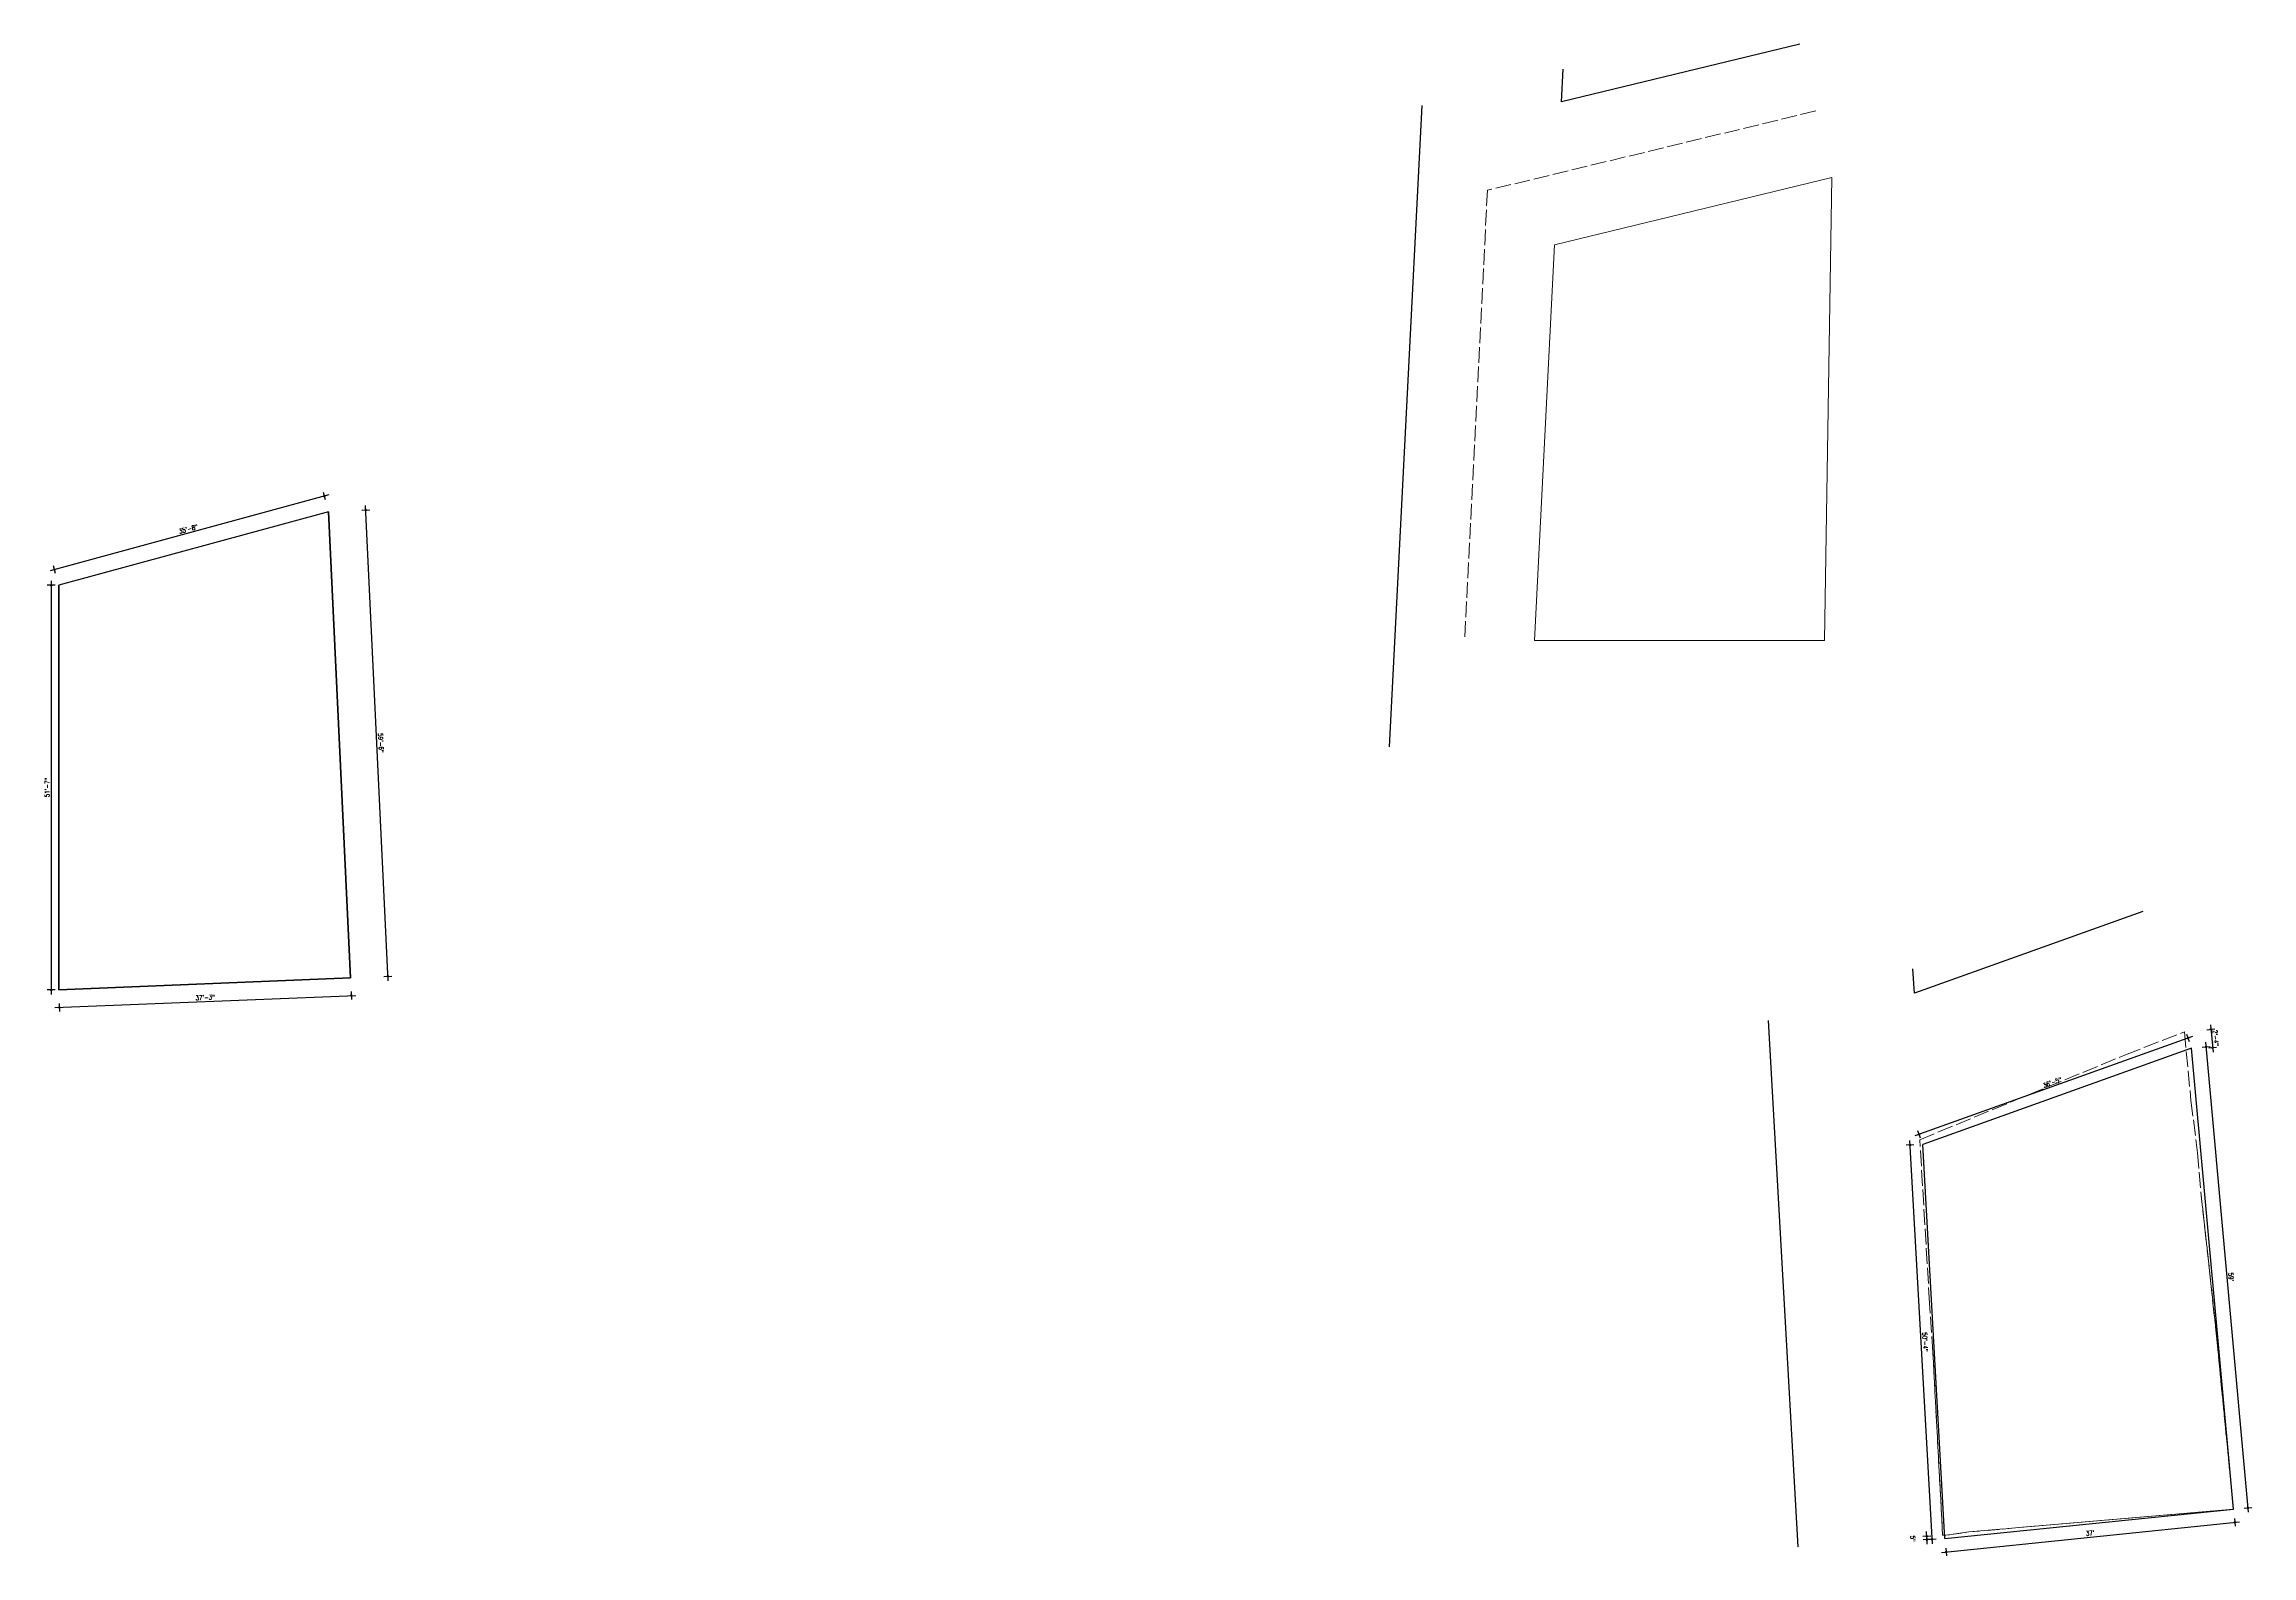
# Model space of a CAD drawing. Header units: inches. Extents: x -9985691 to 3643, y -3270716 to 4788.
# Drawn here: x -4989911 to -4986533, y -3267577 to -3265264 of the extents above; entities that cross this region are included whole.
import ezdxf

# ---------------------------------------------------------------- set-up
doc = ezdxf.new("R2010")
doc.units = ezdxf.units.IN
doc.header["$LTSCALE"] = 2
doc.header["$MEASUREMENT"] = 0
doc.header["$PDMODE"] = 34
doc.linetypes.add('ACAD_ISO02W100', pattern=[15, 12, -3])
doc.layers.get('0').update_dxf_attribs({"linetype": 'CONTINUOUS'})
doc.layers.get('DEFPOINTS').update_dxf_attribs({"color": 141, "linetype": 'CONTINUOUS'})
doc.layers.add('HATCH', color=60, linetype='ACAD_ISO02W100', lineweight=13)
doc.layers.add('window', color=4, linetype='CONTINUOUS', lineweight=13)
doc.styles.add('ROMANS', font='Romans.shx', dxfattribs={"width": 0.8})
doc.dimstyles.new('8 SCALE', dxfattribs={"dimscale": 0, "dimtxt": 7, "dimasz": 6, "dimexe": 6, "dimexo": 2, "dimgap": 2, "dimtad": 1, "dimdec": 0, "dimzin": 0, "dimdsep": 46, "dimlunit": 4, "dimtxsty": 'ROMANS', "dimblk": 'DOTSMALL', "dimcen": 0, "dimdle": 7, "dimclrd": 8, "dimclre": 8, "dimclrt": 3, "dimadec": 0, "dimazin": 0, "dimtfac": 1, "dimtdec": 0, "dimtofl": 0, "dimtmove": 2, "dimatfit": 3, "dimfxl": 6, "dimfxlon": 1, "dimtolj": 1, "dimtzin": 0, "dimarcsym": 0})

# ---------------------------------------------------------------- blocks, each defined once
blk = doc.blocks.new('_DOTSMALL')
at = {"color": 0, "linetype": 'ByBlock', "const_width": 0.5}
blk.add_lwpolyline([(-0.0625, 0, 1), (0.0625, 0, 1)], format="xyb", close=True, dxfattribs=at)
blk = doc.blocks.new('*D486')
at = {"color": 8, "lineweight": -2, "ltscale": 0.5, "transparency": 16777216}
for p, q in [((-4989385.3, -3266697), (-4989419.6, -3265969.8)), ((-4989425.3, -3265977.1), (-4989413.3, -3265976.5)), ((-4989391.6, -3266690.3), (-4989379.6, -3266689.7))]:
    blk.add_line(p, q, dxfattribs=at)
at = {"layer": 'DEFPOINTS', "color": 0, "ltscale": 0.5, "transparency": 16777216}
for p in [(-4989476.2, -3265979.5), (-4989419.3, -3265976.8), (-4989442.6, -3266692.7)]:
    blk.add_point(p, dxfattribs=at)
at = {"color": 8, "lineweight": -2, "ltscale": 0.5, "transparency": 16777216, "xscale": 6, "yscale": 6, "zscale": 6}
for p, rotation in [((-4989419.3, -3265976.8), 92.70302640282576), ((-4989385.6, -3266690), 272.7030264028257)]:
    blk.add_blockref('_DOTSMALL', p, dxfattribs=dict(at, rotation=rotation))
at = {"color": 3, "ltscale": 0.5, "transparency": 16777216, "insert": (-4989396.3, -3266333.1), "char_height": 7, "attachment_point": 5, "rotation": 272.703, "style": 'ROMANS'}
blk.add_mtext('\\A1;59\'-6"', dxfattribs=at)
blk = doc.blocks.new('*D487')
at = {"color": 8, "lineweight": -2, "ltscale": 0.5, "transparency": 16777216}
for p, q in [((-4989894.7, -3266092), (-4989906.7, -3266092)), ((-4989900.7, -3266085), (-4989900.7, -3266718)), ((-4989894.7, -3266711), (-4989906.7, -3266711))]:
    blk.add_line(p, q, dxfattribs=at)
at = {"layer": 'DEFPOINTS', "color": 0, "ltscale": 0.5, "transparency": 16777216}
for p in [(-4989889.2, -3266092), (-4989900.7, -3266711), (-4989889.2, -3266711)]:
    blk.add_point(p, dxfattribs=at)
at = {"color": 8, "lineweight": -2, "ltscale": 0.5, "transparency": 16777216, "xscale": 6, "yscale": 6, "zscale": 6}
for p, rotation in [((-4989900.7, -3266092), 90), ((-4989900.7, -3266711), 270)]:
    blk.add_blockref('_DOTSMALL', p, dxfattribs=dict(at, rotation=rotation))
at = {"color": 3, "ltscale": 0.5, "transparency": 16777216, "insert": (-4989906.9, -3266401.5), "char_height": 7, "attachment_point": 5, "rotation": 90, "style": 'ROMANS'}
blk.add_mtext('\\A1;51\'-7"', dxfattribs=at)
blk = doc.blocks.new('*D489')
at = {"color": 8, "lineweight": -2, "ltscale": 0.5, "transparency": 16777216}
for p, q in [((-4989441.7, -3266713.6), (-4989441.2, -3266725.6)), ((-4989895.1, -3266738.1), (-4989434.5, -3266719.3)), ((-4989888.3, -3266731.9), (-4989887.9, -3266743.8))]:
    blk.add_line(p, q, dxfattribs=at)
at = {"layer": 'DEFPOINTS', "color": 0, "ltscale": 0.5, "transparency": 16777216}
for p in [(-4989889.2, -3266711), (-4989442.6, -3266692.7), (-4989441.5, -3266719.6)]:
    blk.add_point(p, dxfattribs=at)
at = {"color": 8, "lineweight": -2, "ltscale": 0.5, "transparency": 16777216, "xscale": 6, "yscale": 6, "zscale": 6}
for p, rotation in [((-4989888.1, -3266737.9), 182.3435318851542), ((-4989441.5, -3266719.6), 2.34353188515422)]:
    blk.add_blockref('_DOTSMALL', p, dxfattribs=dict(at, rotation=rotation))
at = {"color": 3, "ltscale": 0.5, "transparency": 16777216, "insert": (-4989665, -3266722.6), "char_height": 7, "attachment_point": 5, "rotation": 2.3435, "style": 'ROMANS'}
blk.add_mtext('\\A1;37\'-3"', dxfattribs=at)
blk = doc.blocks.new('*D490')
at = {"color": 8, "lineweight": -2, "ltscale": 0.5, "transparency": 16777216}
for p, q in [((-4989476, -3265953.9), (-4989902.4, -3266070.1)), ((-4989481.1, -3265961.5), (-4989484.3, -3265950)), ((-4989894.1, -3266074), (-4989897.2, -3266062.4))]:
    blk.add_line(p, q, dxfattribs=at)
at = {"layer": 'DEFPOINTS', "color": 0, "ltscale": 0.5, "transparency": 16777216}
for p in [(-4989476.2, -3265979.5), (-4989895.7, -3266068.2), (-4989889.2, -3266092)]:
    blk.add_point(p, dxfattribs=at)
at = {"color": 8, "lineweight": -2, "ltscale": 0.5, "transparency": 16777216, "xscale": 6, "yscale": 6, "zscale": 6}
for p, rotation in [((-4989482.7, -3265955.7), 15.2370247845615), ((-4989895.7, -3266068.2), 195.2370247845616)]:
    blk.add_blockref('_DOTSMALL', p, dxfattribs=dict(at, rotation=rotation))
at = {"color": 3, "ltscale": 0.5, "transparency": 16777216, "insert": (-4989690.8, -3266006), "char_height": 7, "attachment_point": 5, "rotation": 15.237, "style": 'ROMANS'}
blk.add_mtext('\\A1;35\'-8"', dxfattribs=at)
blk = doc.blocks.new('*D504')
at = {"color": 8, "lineweight": -2, "ltscale": 0.5, "transparency": 16777216}
for p, q in [((-4986624.4, -3266782.4), (-4987049, -3266934.4)), ((-4986629, -3266790.4), (-4986633, -3266779.1)), ((-4987040.4, -3266937.7), (-4987044.5, -3266926.4))]:
    blk.add_line(p, q, dxfattribs=at)
at = {"layer": 'DEFPOINTS', "color": 0, "ltscale": 0.5, "transparency": 16777216}
for p in [(-4986625.6, -3266800), (-4987042.4, -3266932), (-4987037, -3266947.2)]:
    blk.add_point(p, dxfattribs=at)
at = {"color": 8, "lineweight": -2, "ltscale": 0.5, "transparency": 16777216, "xscale": 6, "yscale": 6, "zscale": 6}
for p, rotation in [((-4986631, -3266784.8), 19.69045546202959), ((-4987042.4, -3266932), 199.6904554620295)]:
    blk.add_blockref('_DOTSMALL', p, dxfattribs=dict(at, rotation=rotation))
at = {"color": 3, "ltscale": 0.5, "transparency": 16777216, "insert": (-4986838.8, -3266852.6), "char_height": 7, "attachment_point": 5, "rotation": 19.6905, "style": 'ROMANS'}
blk.add_mtext('\\A1;36\'-5"', dxfattribs=at)
blk = doc.blocks.new('*D505')
at = {"color": 8, "lineweight": -2, "ltscale": 0.5, "transparency": 16777216}
for p, q in [((-4987050.5, -3266948), (-4987062.4, -3266948.6)), ((-4987022.3, -3267558.3), (-4987056.8, -3266941.3)), ((-4987016.7, -3267551), (-4987028.7, -3267551.7))]:
    blk.add_line(p, q, dxfattribs=at)
at = {"layer": 'DEFPOINTS', "color": 0, "ltscale": 0.5, "transparency": 16777216}
for p in [(-4987056.4, -3266948.3), (-4987037, -3266947.2), (-4987003.3, -3267550.3)]:
    blk.add_point(p, dxfattribs=at)
at = {"color": 8, "lineweight": -2, "ltscale": 0.5, "transparency": 16777216, "xscale": 6, "yscale": 6, "zscale": 6}
for p, rotation in [((-4987056.4, -3266948.3), 93.20353663517858), ((-4987022.7, -3267551.4), 273.2035366351786)]:
    blk.add_blockref('_DOTSMALL', p, dxfattribs=dict(at, rotation=rotation))
at = {"color": 3, "ltscale": 0.5, "transparency": 16777216, "insert": (-4987033.4, -3267249.5), "char_height": 7, "attachment_point": 5, "rotation": 273.2035, "style": 'ROMANS'}
blk.add_mtext('\\A1;50\'-4"', dxfattribs=at)
blk = doc.blocks.new('*D506')
at = {"color": 8, "lineweight": -2, "ltscale": 0.5, "transparency": 16777216}
for p, q in [((-4986609.4, -3266798.5), (-4986597.5, -3266797.4)), ((-4986538.8, -3267510), (-4986604.1, -3266791)), ((-4986545.4, -3267503.6), (-4986533.5, -3267502.5))]:
    blk.add_line(p, q, dxfattribs=at)
at = {"layer": 'DEFPOINTS', "color": 0, "ltscale": 0.5, "transparency": 16777216}
for p in [(-4986625.6, -3266800), (-4986603.5, -3266798), (-4986561.6, -3267505.1)]:
    blk.add_point(p, dxfattribs=at)
at = {"color": 8, "lineweight": -2, "ltscale": 0.5, "transparency": 16777216, "xscale": 6, "yscale": 6, "zscale": 6}
for p, rotation in [((-4986603.5, -3266798), 95.1863482509822), ((-4986539.5, -3267503.1), 275.1863482509822)]:
    blk.add_blockref('_DOTSMALL', p, dxfattribs=dict(at, rotation=rotation))
at = {"color": 3, "ltscale": 0.5, "transparency": 16777216, "insert": (-4986565.3, -3267150), "char_height": 7, "attachment_point": 5, "rotation": 275.1863, "style": 'ROMANS'}
blk.add_mtext("\\A1;59'", dxfattribs=at)
blk = doc.blocks.new('*D507')
at = {"color": 8, "lineweight": -2, "ltscale": 0.5, "transparency": 16777216}
for p, q in [((-4987008.1, -3267571.4), (-4986552.5, -3267524.7)), ((-4986560.1, -3267519.5), (-4986558.9, -3267531.4)), ((-4987001.8, -3267564.7), (-4987000.6, -3267576.6))]:
    blk.add_line(p, q, dxfattribs=at)
at = {"layer": 'DEFPOINTS', "color": 0, "ltscale": 0.5, "transparency": 16777216}
for p in [(-4986561.6, -3267505.1), (-4986559.5, -3267525.5), (-4987003.3, -3267550.3)]:
    blk.add_point(p, dxfattribs=at)
at = {"color": 8, "lineweight": -2, "ltscale": 0.5, "transparency": 16777216, "xscale": 6, "yscale": 6, "zscale": 6}
for p, rotation in [((-4986559.5, -3267525.5), 5.842521315356791), ((-4987001.2, -3267570.7), 185.8425213153568)]:
    blk.add_blockref('_DOTSMALL', p, dxfattribs=dict(at, rotation=rotation))
at = {"color": 3, "ltscale": 0.5, "transparency": 16777216, "insert": (-4986780.9, -3267541.9), "char_height": 7, "attachment_point": 5, "rotation": 5.8425, "style": 'ROMANS'}
blk.add_mtext("\\A1;37'", dxfattribs=at)
blk = doc.blocks.new('*D508')
at = {"color": 8, "lineweight": -2, "ltscale": 0.5, "transparency": 16777216}
for p, q in [((-4987024.8, -3267546.3), (-4987036.8, -3267546.9)), ((-4987024.5, -3267551.5), (-4987036.5, -3267552.1)), ((-4987030.1, -3267558.8), (-4987031.2, -3267539.6))]:
    blk.add_line(p, q, dxfattribs=at)
at = {"layer": 'DEFPOINTS', "color": 0, "ltscale": 0.5, "transparency": 16777216}
for p in [(-4987030.8, -3267546.6), (-4987003.5, -3267545.1), (-4987003.3, -3267550.3)]:
    blk.add_point(p, dxfattribs=at)
at = {"color": 8, "lineweight": -2, "ltscale": 0.5, "transparency": 16777216, "xscale": 6, "yscale": 6, "zscale": 6}
for p, rotation in [((-4987030.8, -3267546.6), 93.20353663942593), ((-4987030.5, -3267551.8), 273.2035366394259)]:
    blk.add_blockref('_DOTSMALL', p, dxfattribs=dict(at, rotation=rotation))
at = {"color": 3, "ltscale": 0.5, "transparency": 16777216, "insert": (-4987052.2, -3267550.4), "char_height": 7, "attachment_point": 5, "rotation": 273.2035, "style": 'ROMANS'}
blk.add_mtext('\\A1;5"', dxfattribs=at)
blk = doc.blocks.new('*D509')
at = {"color": 8, "lineweight": -2, "ltscale": 0.5, "transparency": 16777216}
for p, q in [((-4986602.2, -3266771.8), (-4986590.2, -3266770.7)), ((-4986596.9, -3266764.3), (-4986592.9, -3266806.1)), ((-4986599.5, -3266799.7), (-4986587.6, -3266798.5))]:
    blk.add_line(p, q, dxfattribs=at)
at = {"layer": 'DEFPOINTS', "color": 0, "ltscale": 0.5, "transparency": 16777216}
for p in [(-4986636.6, -3266775.1), (-4986633.9, -3266803), (-4986593.6, -3266799.1)]:
    blk.add_point(p, dxfattribs=at)
at = {"color": 8, "lineweight": -2, "ltscale": 0.5, "transparency": 16777216, "xscale": 6, "yscale": 6, "zscale": 6}
for p, rotation in [((-4986596.2, -3266771.2), 95.4402913939472), ((-4986593.6, -3266799.1), 275.4402913939472)]:
    blk.add_blockref('_DOTSMALL', p, dxfattribs=dict(at, rotation=rotation))
at = {"color": 3, "ltscale": 0.5, "transparency": 16777216, "insert": (-4986588.8, -3266784.6), "char_height": 7, "attachment_point": 5, "rotation": 275.4403, "style": 'ROMANS'}
blk.add_mtext('\\A1;2\'-4"', dxfattribs=at)

msp = doc.modelspace()

# ---------------------------------------------------------------- linework, layer by layer
at = {"ltscale": 0.5}
for p, q in [((-4987225.2, -3265264.3), (-4987589.6, -3265352.4)), ((-4987589.6, -3265352.4), (-4987587.1, -3265302.4)), ((-4987852.8, -3266339), (-4987803.2, -3265358.2)), ((-4989476.2, -3265979.5), (-4989889.2, -3266092)), ((-4989476.2, -3265979.5), (-4989442.6, -3266692.7)), ((-4989889.2, -3266711), (-4989889.2, -3266092)), ((-4986700.4, -3266591), (-4987049.9, -3266716.1)), ((-4987049.9, -3266716.1), (-4987052, -3266678.6)), ((-4989442.6, -3266692.7), (-4989889.2, -3266711)), ((-4987227.9, -3267562.8), (-4987273, -3266757.6)), ((-4986625.6, -3266800), (-4987037, -3266947.2)), ((-4986561.6, -3267505.1), (-4986625.6, -3266800)), ((-4987003.3, -3267550.3), (-4987037, -3266947.2)), ((-4987003.3, -3267550.3), (-4986561.6, -3267505.1))]:
    msp.add_line(p, q, dxfattribs=at)
msp.add_lwpolyline([(-4989476.2, -3265979.5), (-4989889.2, -3266092), (-4989889.2, -3266711), (-4989442.6, -3266692.7)], close=True, dxfattribs=at)
at = {"layer": 'HATCH', "transparency": 33554661}
for p in [(-4987200.6, -3265366.4), (-4987737.7, -3266171)]:
    msp.add_line(p, (-4987703.1, -3265487.9), dxfattribs=at)
for points in [[(-4987021.6, -3267265.1), (-4987026.6, -3267190.1), (-4987041.6, -3266940.1), (-4986726.6, -3266810.1), (-4986636.6, -3266775.1), (-4986626.6, -3266880.1), (-4986616.6, -3266960.1), (-4986611.6, -3267020.1)], [(-4987021.6, -3267265.1), (-4987026.6, -3267190.1), (-4987041.6, -3266940.1), (-4986726.6, -3266810.1), (-4986636.6, -3266775.1), (-4986626.6, -3266880.1), (-4986616.6, -3266960.1), (-4986611.6, -3267020.1)], [(-4986611.6, -3267020.1), (-4986596.6, -3267155.1), (-4986586.6, -3267250.1), (-4986561.6, -3267505.1), (-4986966.6, -3267540.1), (-4987001.6, -3267545.1), (-4987006.6, -3267545.1), (-4987021.6, -3267265.1)], [(-4986611.6, -3267020.1), (-4986596.6, -3267155.1), (-4986586.6, -3267250.1), (-4986561.6, -3267505.1), (-4986966.6, -3267540.1), (-4987001.6, -3267545.1), (-4987006.6, -3267545.1), (-4987021.6, -3267265.1)]]:
    msp.add_lwpolyline(points, dxfattribs=at)
msp.add_lwpolyline([(-4987021.6, -3267265.1), (-4987006.6, -3267545.1), (-4987001.6, -3267545.1), (-4986966.6, -3267540.1), (-4986561.6, -3267505.1), (-4986586.6, -3267250.1), (-4986596.6, -3267155.1), (-4986611.6, -3267020.1), (-4986596.6, -3267155.1), (-4986586.6, -3267250.1), (-4986561.6, -3267505.1), (-4986966.6, -3267540.1), (-4987001.6, -3267545.1), (-4987006.6, -3267545.1)], close=True, dxfattribs=at)
at = {"layer": 'window'}
msp.add_lwpolyline([(-4987631.3, -3266176.4), (-4987600.7, -3265571.1), (-4987175.9, -3265468.4), (-4987187.2, -3266176.4)], close=True, dxfattribs=at)

# ---------------------------------------------------------------- dimensions: what is measured, and where the dimension line sits
at = {"ltscale": 0.5}
for p1, p2, distance, picture, middle in [((-4989476.2, -3265979.5), (-4989889.2, -3266092), -24.6, '*D490', (-4989690.8, -3266006)), ((-4989442.6, -3266692.7), (-4989476.2, -3265979.5), -57, '*D486', (-4989396.3, -3266333.1)), ((-4989889.2, -3266711), (-4989442.6, -3266692.7), -26.9, '*D489', (-4989665, -3266722.6)), ((-4986625.6, -3266800), (-4987037, -3266947.2), -16.1, '*D504', (-4986838.8, -3266852.6)), ((-4986636.6, -3266775.1), (-4986633.9, -3266803), 40.5, '*D509', (-4986588.8, -3266784.6)), ((-4986561.6, -3267505.1), (-4986625.6, -3266800), -22.2, '*D506', (-4986565.3, -3267150)), ((-4987003.3, -3267550.3), (-4986561.6, -3267505.1), -20.5, '*D507', (-4986780.9, -3267541.9)), ((-4987003.3, -3267550.3), (-4987003.5, -3267545.1), 27.3, '*D508', (-4987052.2, -3267550.4))]:
    dim = msp.add_aligned_dim(p1=p1, p2=p2, distance=distance, dimstyle='8 SCALE', override={"dimscale": 1}, dxfattribs=at)
    dim.commit()
    dim.dimension.update_dxf_attribs({"geometry": picture, "text_midpoint": middle})
for base, p1, p2, angle, picture, middle in [((-4989900.7, -3266711), (-4989889.2, -3266092), (-4989889.2, -3266711), 90, '*D487', (-4989906.9, -3266401.5)), ((-4987056.4, -3266948.3), (-4987003.3, -3267550.3), (-4987037, -3266947.2), 93.2035, '*D505', (-4987033.4, -3267249.5))]:
    dim = msp.add_linear_dim(base=base, p1=p1, p2=p2, angle=angle, dimstyle='8 SCALE', override={"dimscale": 1}, dxfattribs=at)
    dim.commit()
    dim.dimension.update_dxf_attribs({"geometry": picture, "text_midpoint": middle})

doc.saveas('drawing.dxf')
